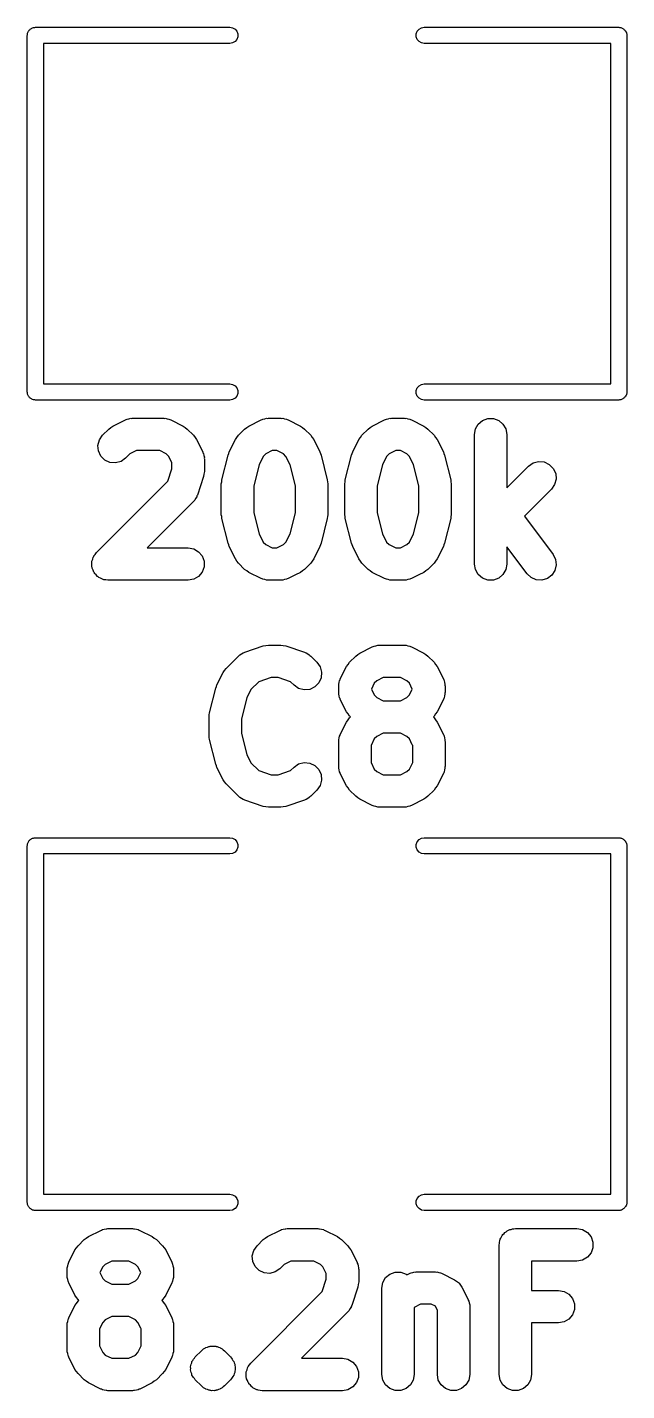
# Model space of a CAD drawing. Extents: x 51 to 137, y -158 to -25.
# Drawn here: x 107.12 to 111.82, y -89.62 to -78.94 of the extents above; entities that cross this region are included whole.
import ezdxf

# ---------------------------------------------------------------- set-up
doc = ezdxf.new("R2010")
doc.units = 0
doc.header["$MEASUREMENT"] = 0
doc.layers.add('BLACK', color=7, linetype='CONTINUOUS')

msp = doc.modelspace()

# ---------------------------------------------------------------- linework, layer by layer
at = {"layer": 'Black'}
for p, q in [((107.156, -78.9492), (107.161, -78.9473)), ((107.161, -78.9473), (107.166, -78.9445)), ((107.166, -78.9445), (107.172, -78.9436)), ((107.172, -78.9436), (107.177, -78.9417)), ((107.177, -78.9417), (107.183, -78.9417)), ((107.183, -78.9417), (107.188, -78.9407)), ((107.188, -78.9407), (108.712, -78.9407)), ((108.712, -78.9407), (108.734, -78.9445)), ((108.734, -78.9445), (108.753, -78.9556)), ((110.195, -78.9556), (110.214, -78.9445)), ((110.214, -78.9445), (110.236, -78.9407)), ((110.236, -78.9407), (111.76, -78.9407)), ((111.76, -78.9407), (111.765, -78.9417)), ((111.765, -78.9417), (111.771, -78.9417)), ((111.771, -78.9417), (111.776, -78.9436)), ((111.776, -78.9436), (111.782, -78.9445)), ((111.782, -78.9445), (111.787, -78.9473)), ((111.787, -78.9473), (111.792, -78.9492)), ((107.124, -79.0042), (107.125, -78.9987)), ((107.124, -81.7982), (107.124, -79.0042)), ((107.125, -78.9932), (107.127, -78.9879)), ((107.125, -78.9987), (107.125, -78.9932)), ((107.127, -78.9879), (107.128, -78.9825)), ((107.128, -78.9825), (107.131, -78.9777)), ((107.131, -78.9777), (107.133, -78.9724)), ((107.133, -78.9724), (107.137, -78.9682)), ((107.137, -78.9682), (107.139, -78.9634)), ((107.139, -78.9634), (107.144, -78.9598)), ((107.144, -78.9598), (107.147, -78.9556)), ((107.147, -78.9556), (107.152, -78.9528)), ((107.152, -78.9528), (107.156, -78.9492)), ((108.753, -79.0528), (108.734, -79.0639)), ((108.753, -78.9556), (108.767, -78.9724)), ((108.767, -79.0359), (108.753, -79.0528)), ((108.767, -78.9724), (108.775, -78.9932)), ((108.775, -79.0152), (108.767, -79.0359)), ((108.775, -78.9932), (108.775, -79.0152)), ((110.173, -78.9932), (110.181, -78.9724)), ((110.173, -79.0152), (110.173, -78.9932)), ((110.181, -79.0359), (110.173, -79.0152)), ((110.181, -78.9724), (110.195, -78.9556)), ((110.195, -79.0528), (110.181, -79.0359)), ((110.214, -79.0639), (110.195, -79.0528)), ((111.792, -78.9492), (111.796, -78.9528)), ((111.796, -78.9528), (111.801, -78.9556)), ((111.801, -78.9556), (111.804, -78.9598)), ((111.804, -78.9598), (111.809, -78.9634)), ((111.809, -78.9634), (111.811, -78.9682)), ((111.811, -78.9682), (111.815, -78.9724)), ((111.815, -78.9724), (111.817, -78.9777)), ((111.817, -78.9777), (111.82, -78.9825)), ((111.82, -78.9825), (111.821, -78.9879)), ((111.821, -78.9879), (111.823, -78.9932)), ((111.823, -78.9932), (111.823, -78.9987)), ((111.823, -78.9987), (111.823, -79.0042)), ((111.823, -79.0042), (111.823, -81.7982)), ((108.712, -79.0677), (107.251, -79.0677)), ((107.251, -79.0677), (107.251, -81.7347)), ((108.734, -79.0639), (108.712, -79.0677)), ((110.236, -79.0677), (110.214, -79.0639)), ((111.697, -79.0677), (110.236, -79.0677)), ((111.697, -81.7347), (111.697, -79.0677)), ((107.125, -81.8037), (107.124, -81.7982)), ((107.125, -81.8092), (107.125, -81.8037)), ((107.127, -81.8144), (107.125, -81.8092)), ((107.128, -81.8199), (107.127, -81.8144)), ((107.131, -81.8247), (107.128, -81.8199)), ((107.133, -81.8299), (107.131, -81.8247)), ((107.137, -81.8342), (107.133, -81.8299)), ((107.251, -81.7347), (108.712, -81.7347)), ((108.712, -81.7347), (108.734, -81.7385)), ((108.734, -81.7385), (108.753, -81.7496)), ((108.753, -81.7496), (108.767, -81.7664)), ((108.767, -81.8299), (108.753, -81.8468)), ((108.767, -81.7664), (108.775, -81.7872)), ((108.775, -81.8092), (108.767, -81.8299)), ((108.775, -81.7872), (108.775, -81.8092)), ((110.173, -81.7872), (110.181, -81.7664)), ((110.173, -81.8092), (110.173, -81.7872)), ((110.181, -81.8299), (110.173, -81.8092)), ((110.181, -81.7664), (110.195, -81.7496)), ((110.195, -81.8468), (110.181, -81.8299)), ((110.195, -81.7496), (110.214, -81.7385)), ((110.214, -81.7385), (110.236, -81.7347)), ((110.236, -81.7347), (111.697, -81.7347)), ((111.815, -81.8299), (111.811, -81.8342)), ((111.817, -81.8247), (111.815, -81.8299)), ((111.82, -81.8199), (111.817, -81.8247)), ((111.821, -81.8144), (111.82, -81.8199)), ((111.823, -81.8092), (111.821, -81.8144)), ((111.823, -81.7982), (111.823, -81.8037)), ((111.823, -81.8037), (111.823, -81.8092)), ((107.139, -81.839), (107.137, -81.8342)), ((107.144, -81.8426), (107.139, -81.839)), ((107.147, -81.8468), (107.144, -81.8426)), ((107.152, -81.8496), (107.147, -81.8468)), ((107.156, -81.8532), (107.152, -81.8496)), ((107.161, -81.8551), (107.156, -81.8532)), ((107.166, -81.8579), (107.161, -81.8551)), ((107.172, -81.8588), (107.166, -81.8579)), ((107.177, -81.8607), (107.172, -81.8588)), ((107.183, -81.8607), (107.177, -81.8607)), ((107.188, -81.8617), (107.183, -81.8607)), ((108.712, -81.8617), (107.188, -81.8617)), ((108.734, -81.8579), (108.712, -81.8617)), ((108.753, -81.8468), (108.734, -81.8579)), ((110.214, -81.8579), (110.195, -81.8468)), ((110.236, -81.8617), (110.214, -81.8579)), ((111.76, -81.8617), (110.236, -81.8617)), ((111.765, -81.8607), (111.76, -81.8617)), ((111.771, -81.8607), (111.765, -81.8607)), ((111.776, -81.8588), (111.771, -81.8607)), ((111.782, -81.8579), (111.776, -81.8588)), ((111.787, -81.8551), (111.782, -81.8579)), ((111.792, -81.8532), (111.787, -81.8551)), ((111.796, -81.8496), (111.792, -81.8532)), ((111.801, -81.8468), (111.796, -81.8496)), ((111.804, -81.8426), (111.801, -81.8468)), ((111.809, -81.839), (111.804, -81.8426)), ((111.811, -81.8342), (111.809, -81.839)), ((107.796, -82.0656), (107.893, -82.0172)), ((107.893, -82.0172), (107.9, -82.0151)), ((107.9, -82.0151), (107.907, -82.0115)), ((107.907, -82.0115), (107.921, -82.0089)), ((107.921, -82.0089), (107.935, -82.0047)), ((107.935, -82.0047), (107.943, -82.0051)), ((107.943, -82.0051), (107.95, -82.0038)), ((107.95, -82.0038), (108.192, -82.0038)), ((108.192, -82.0038), (108.199, -82.0051)), ((108.199, -82.0051), (108.206, -82.0047)), ((108.206, -82.0047), (108.221, -82.0089)), ((108.221, -82.0089), (108.235, -82.0115)), ((108.235, -82.0115), (108.242, -82.0151)), ((108.242, -82.0151), (108.249, -82.0172)), ((108.249, -82.0172), (108.345, -82.0656)), ((108.861, -82.0656), (108.958, -82.0172)), ((108.958, -82.0172), (108.965, -82.0151)), ((108.965, -82.0151), (108.971, -82.0115)), ((108.971, -82.0115), (108.986, -82.0089)), ((108.986, -82.0089), (109, -82.0047)), ((109, -82.0047), (109.007, -82.0051)), ((109.007, -82.0051), (109.014, -82.0038)), ((109.014, -82.0038), (109.111, -82.0038)), ((109.111, -82.0038), (109.118, -82.0051)), ((109.118, -82.0051), (109.126, -82.0047)), ((109.126, -82.0047), (109.14, -82.0089)), ((109.14, -82.0089), (109.155, -82.0115)), ((109.155, -82.0115), (109.161, -82.0151)), ((109.161, -82.0151), (109.168, -82.0172)), ((109.168, -82.0172), (109.265, -82.0656)), ((109.828, -82.0656), (109.925, -82.0172)), ((109.925, -82.0172), (109.932, -82.0151)), ((109.932, -82.0151), (109.939, -82.0115)), ((109.939, -82.0115), (109.953, -82.0089)), ((109.953, -82.0089), (109.967, -82.0047)), ((109.967, -82.0047), (109.975, -82.0051)), ((109.975, -82.0051), (109.982, -82.0038)), ((109.982, -82.0038), (110.079, -82.0038)), ((110.079, -82.0038), (110.086, -82.0051)), ((110.086, -82.0051), (110.093, -82.0047)), ((110.093, -82.0047), (110.108, -82.0089)), ((110.108, -82.0089), (110.122, -82.0115)), ((110.122, -82.0115), (110.129, -82.0151)), ((110.129, -82.0151), (110.136, -82.0172)), ((110.136, -82.0172), (110.232, -82.0656)), ((110.659, -82.0492), (110.693, -82.0208)), ((110.693, -82.0208), (110.734, -82.0057)), ((110.734, -82.0057), (110.778, -82.0057)), ((110.778, -82.0057), (110.82, -82.0208)), ((110.82, -82.0208), (110.853, -82.0492)), ((107.69, -82.1739), (107.715, -82.1378)), ((107.715, -82.1378), (107.763, -82.0894)), ((107.763, -82.0894), (107.78, -82.0777)), ((107.78, -82.0777), (107.796, -82.0656)), ((108.345, -82.0656), (108.362, -82.0777)), ((108.362, -82.0777), (108.378, -82.0894)), ((108.378, -82.0894), (108.427, -82.1378)), ((108.427, -82.1378), (108.439, -82.1545)), ((108.768, -82.1545), (108.779, -82.1378)), ((108.779, -82.1378), (108.828, -82.0894)), ((108.828, -82.0894), (108.844, -82.0777)), ((108.844, -82.0777), (108.861, -82.0656)), ((109.265, -82.0656), (109.281, -82.0777)), ((109.281, -82.0777), (109.298, -82.0894)), ((109.298, -82.0894), (109.346, -82.1378)), ((109.346, -82.1378), (109.358, -82.1545)), ((109.735, -82.1545), (109.747, -82.1378)), ((109.747, -82.1378), (109.795, -82.0894)), ((109.795, -82.0894), (109.812, -82.0777)), ((109.812, -82.0777), (109.828, -82.0656)), ((110.232, -82.0656), (110.249, -82.0777)), ((110.249, -82.0777), (110.265, -82.0894)), ((110.265, -82.0894), (110.314, -82.1378)), ((110.314, -82.1378), (110.325, -82.1545)), ((110.629, -82.1308), (110.637, -82.0874)), ((110.629, -83.1468), (110.629, -82.1308)), ((110.637, -82.0874), (110.659, -82.0492)), ((110.853, -82.0492), (110.875, -82.0874)), ((110.875, -82.0874), (110.883, -82.1308)), ((110.883, -82.1308), (110.883, -82.5499)), ((107.678, -82.2165), (107.69, -82.1739)), ((107.682, -82.2605), (107.678, -82.2165)), ((107.98, -82.2578), (107.928, -82.2836)), ((108.162, -82.2578), (107.98, -82.2578)), ((108.213, -82.2836), (108.162, -82.2578)), ((108.439, -82.1545), (108.451, -82.1708)), ((108.451, -82.1708), (108.499, -82.2675)), ((108.707, -82.2675), (108.756, -82.1708)), ((108.756, -82.1708), (108.768, -82.1545)), ((109.044, -82.2578), (108.993, -82.2836)), ((109.081, -82.2578), (109.044, -82.2578)), ((109.133, -82.2836), (109.081, -82.2578)), ((109.358, -82.1545), (109.37, -82.1708)), ((109.37, -82.1708), (109.418, -82.2675)), ((109.675, -82.2675), (109.723, -82.1708)), ((109.723, -82.1708), (109.735, -82.1545)), ((110.012, -82.2578), (109.96, -82.2836)), ((110.049, -82.2578), (110.012, -82.2578)), ((110.1, -82.2836), (110.049, -82.2578)), ((110.325, -82.1545), (110.337, -82.1708)), ((110.337, -82.1708), (110.386, -82.2675)), ((107.701, -82.3004), (107.682, -82.2605)), ((107.732, -82.3316), (107.701, -82.3004)), ((107.772, -82.3503), (107.732, -82.3316)), ((107.816, -82.3541), (107.772, -82.3503)), ((107.859, -82.3427), (107.816, -82.3541)), ((107.895, -82.3174), (107.859, -82.3427)), ((107.928, -82.2836), (107.895, -82.3174)), ((108.233, -82.3028), (108.213, -82.2836)), ((108.258, -82.3543), (108.233, -82.3028)), ((108.258, -82.4005), (108.258, -82.3543)), ((108.499, -82.2675), (108.501, -82.2746)), ((108.501, -82.2746), (108.505, -82.2809)), ((108.505, -82.2809), (108.507, -82.2956)), ((108.507, -82.2956), (108.512, -82.3098)), ((108.512, -82.3098), (108.511, -82.3171)), ((108.511, -82.3171), (108.512, -82.3243)), ((108.512, -82.3243), (108.512, -82.4211)), ((108.649, -82.4871), (108.698, -82.2935)), ((108.698, -82.2935), (108.703, -82.2809)), ((108.703, -82.2809), (108.707, -82.2675)), ((108.974, -82.3028), (108.941, -82.3687)), ((108.993, -82.2836), (108.974, -82.3028)), ((109.152, -82.3028), (109.133, -82.2836)), ((109.185, -82.3687), (109.152, -82.3028)), ((109.418, -82.2675), (109.422, -82.2809)), ((109.422, -82.2809), (109.428, -82.2935)), ((109.428, -82.2935), (109.476, -82.4871)), ((109.617, -82.4871), (109.665, -82.2935)), ((109.665, -82.2935), (109.671, -82.2809)), ((109.671, -82.2809), (109.675, -82.2675)), ((109.941, -82.3028), (109.908, -82.3687)), ((109.96, -82.2836), (109.941, -82.3028)), ((110.12, -82.3028), (110.1, -82.2836)), ((110.152, -82.3687), (110.12, -82.3028)), ((110.386, -82.2675), (110.39, -82.2809)), ((110.39, -82.2809), (110.395, -82.2935)), ((110.395, -82.2935), (110.444, -82.4871)), ((111.053, -82.3797), (111.089, -82.3544)), ((111.089, -82.3544), (111.132, -82.343)), ((111.132, -82.343), (111.176, -82.3468)), ((111.176, -82.3468), (111.216, -82.3655)), ((111.216, -82.3655), (111.247, -82.3966)), ((108.226, -82.4976), (108.258, -82.4005)), ((108.506, -82.4613), (108.458, -82.6064)), ((108.509, -82.4411), (108.506, -82.4613)), ((108.512, -82.4211), (108.509, -82.4411)), ((108.941, -82.3687), (108.899, -82.5335)), ((109.226, -82.5335), (109.185, -82.3687)), ((109.908, -82.3687), (109.867, -82.5335)), ((110.194, -82.5335), (110.152, -82.3687)), ((110.883, -82.5499), (111.053, -82.3797)), ((111.247, -82.3966), (111.266, -82.4366)), ((111.266, -82.4366), (111.27, -82.4806)), ((107.667, -83.057), (108.226, -82.4976)), ((108.645, -82.5179), (108.648, -82.5026)), ((108.645, -82.7598), (108.645, -82.5179)), ((108.648, -82.5026), (108.649, -82.4871)), ((108.899, -82.5335), (108.899, -82.7441)), ((109.226, -82.7441), (109.226, -82.5335)), ((109.476, -82.4871), (109.477, -82.5026)), ((109.477, -82.5026), (109.48, -82.5179)), ((109.48, -82.5179), (109.48, -82.7598)), ((109.613, -82.5179), (109.616, -82.5026)), ((109.613, -82.7598), (109.613, -82.5179)), ((109.616, -82.5026), (109.617, -82.4871)), ((109.867, -82.5335), (109.867, -82.7441)), ((110.194, -82.7441), (110.194, -82.5335)), ((110.444, -82.4871), (110.445, -82.5026)), ((110.445, -82.5026), (110.448, -82.5179)), ((110.448, -82.5179), (110.448, -82.7598)), ((111.233, -82.5593), (111.021, -82.7717)), ((111.258, -82.5232), (111.233, -82.5593)), ((111.27, -82.4806), (111.258, -82.5232)), ((108.427, -82.6561), (108.063, -83.0198)), ((108.431, -82.6501), (108.427, -82.6561)), ((108.437, -82.6452), (108.431, -82.6501)), ((108.444, -82.6321), (108.437, -82.6452)), ((108.452, -82.6199), (108.444, -82.6321)), ((108.454, -82.6128), (108.452, -82.6199)), ((108.458, -82.6064), (108.454, -82.6128)), ((108.648, -82.7751), (108.645, -82.7598)), ((108.649, -82.7906), (108.648, -82.7751)), ((108.698, -82.9841), (108.649, -82.7906)), ((108.899, -82.7441), (108.941, -82.909)), ((109.185, -82.909), (109.226, -82.7441)), ((109.476, -82.7906), (109.428, -82.9841)), ((109.477, -82.7751), (109.476, -82.7906)), ((109.48, -82.7598), (109.477, -82.7751)), ((109.616, -82.7751), (109.613, -82.7598)), ((109.617, -82.7906), (109.616, -82.7751)), ((109.665, -82.9841), (109.617, -82.7906)), ((109.867, -82.7441), (109.908, -82.909)), ((110.152, -82.909), (110.194, -82.7441)), ((110.444, -82.7906), (110.395, -82.9841)), ((110.445, -82.7751), (110.444, -82.7906)), ((110.448, -82.7598), (110.445, -82.7751)), ((111.021, -82.7717), (111.245, -83.0706)), ((108.703, -82.9968), (108.698, -82.9841)), ((108.707, -83.0101), (108.703, -82.9968)), ((108.941, -82.909), (108.974, -82.9748)), ((108.974, -82.9748), (108.993, -82.9941)), ((108.993, -82.9941), (109.044, -83.0198)), ((109.081, -83.0198), (109.133, -82.9941)), ((109.133, -82.9941), (109.152, -82.9748)), ((109.152, -82.9748), (109.185, -82.909)), ((109.422, -82.9968), (109.418, -83.0101)), ((109.428, -82.9841), (109.422, -82.9968)), ((109.671, -82.9968), (109.665, -82.9841)), ((109.675, -83.0101), (109.671, -82.9968)), ((109.908, -82.909), (109.941, -82.9748)), ((109.941, -82.9748), (109.96, -82.9941)), ((109.96, -82.9941), (110.012, -83.0198)), ((110.049, -83.0198), (110.1, -82.9941)), ((110.1, -82.9941), (110.12, -82.9748)), ((110.12, -82.9748), (110.152, -82.909)), ((110.39, -82.9968), (110.386, -83.0101)), ((110.395, -82.9841), (110.39, -82.9968)), ((107.631, -83.1248), (107.637, -83.1092)), ((107.637, -83.1092), (107.641, -83.0931)), ((107.641, -83.0931), (107.645, -83.0886)), ((107.645, -83.0886), (107.646, -83.0833)), ((107.646, -83.0833), (107.657, -83.0706)), ((107.657, -83.0706), (107.667, -83.057)), ((108.063, -83.0198), (108.385, -83.0198)), ((108.385, -83.0198), (108.429, -83.0275)), ((108.429, -83.0275), (108.467, -83.0495)), ((108.467, -83.0495), (108.495, -83.0833)), ((108.495, -83.0833), (108.51, -83.1248)), ((108.756, -83.1069), (108.707, -83.0101)), ((108.768, -83.1232), (108.756, -83.1069)), ((109.044, -83.0198), (109.081, -83.0198)), ((109.37, -83.1069), (109.358, -83.1232)), ((109.418, -83.0101), (109.37, -83.1069)), ((109.723, -83.1069), (109.675, -83.0101)), ((109.735, -83.1232), (109.723, -83.1069)), ((110.012, -83.0198), (110.049, -83.0198)), ((110.337, -83.1069), (110.325, -83.1232)), ((110.386, -83.0101), (110.337, -83.1069)), ((111.042, -83.223), (110.883, -83.0118)), ((110.883, -83.0118), (110.883, -83.1468)), ((111.245, -83.0706), (111.265, -83.11)), ((111.265, -83.11), (111.27, -83.1538)), ((107.63, -83.1358), (107.631, -83.1304)), ((107.631, -83.1523), (107.63, -83.1358)), ((107.631, -83.1304), (107.631, -83.1248)), ((107.631, -83.1689), (107.631, -83.1523)), ((107.633, -83.1741), (107.631, -83.1689)), ((107.634, -83.1797), (107.633, -83.1741)), ((107.641, -83.1947), (107.634, -83.1797)), ((107.646, -83.2103), (107.641, -83.1947)), ((107.65, -83.2146), (107.646, -83.2103)), ((107.652, -83.2197), (107.65, -83.2146)), ((107.664, -83.2314), (107.652, -83.2197)), ((108.495, -83.2103), (108.467, -83.2441)), ((108.51, -83.1689), (108.495, -83.2103)), ((108.51, -83.1248), (108.51, -83.1689)), ((108.779, -83.1399), (108.768, -83.1232)), ((108.828, -83.1882), (108.779, -83.1399)), ((108.844, -83.1999), (108.828, -83.1882)), ((108.861, -83.212), (108.844, -83.1999)), ((108.958, -83.2604), (108.861, -83.212)), ((109.265, -83.212), (109.226, -83.2314)), ((109.281, -83.1999), (109.265, -83.212)), ((109.298, -83.1882), (109.281, -83.1999)), ((109.346, -83.1399), (109.298, -83.1882)), ((109.358, -83.1232), (109.346, -83.1399)), ((109.747, -83.1399), (109.735, -83.1232)), ((109.795, -83.1882), (109.747, -83.1399)), ((109.812, -83.1999), (109.795, -83.1882)), ((109.828, -83.212), (109.812, -83.1999)), ((109.925, -83.2604), (109.828, -83.212)), ((110.232, -83.212), (110.194, -83.2314)), ((110.249, -83.1999), (110.232, -83.212)), ((110.265, -83.1882), (110.249, -83.1999)), ((110.314, -83.1399), (110.265, -83.1882)), ((110.325, -83.1232), (110.314, -83.1399)), ((110.637, -83.1903), (110.629, -83.1468)), ((110.659, -83.2285), (110.637, -83.1903)), ((110.875, -83.1903), (110.853, -83.2285)), ((110.883, -83.1468), (110.875, -83.1903)), ((111.26, -83.1967), (111.236, -83.2336)), ((111.27, -83.1538), (111.26, -83.1967)), ((107.675, -83.2441), (107.664, -83.2314)), ((107.68, -83.2469), (107.675, -83.2441)), ((107.684, -83.2509), (107.68, -83.2469)), ((107.699, -83.2579), (107.684, -83.2509)), ((107.713, -83.2662), (107.699, -83.2579)), ((107.719, -83.2671), (107.713, -83.2662)), ((107.724, -83.2695), (107.719, -83.2671)), ((107.74, -83.2709), (107.724, -83.2695)), ((107.756, -83.2738), (107.74, -83.2709)), ((108.385, -83.2738), (107.756, -83.2738)), ((108.429, -83.2662), (108.385, -83.2738)), ((108.467, -83.2441), (108.429, -83.2662)), ((108.965, -83.2625), (108.958, -83.2604)), ((108.971, -83.2662), (108.965, -83.2625)), ((108.986, -83.2687), (108.971, -83.2662)), ((109, -83.273), (108.986, -83.2687)), ((109.007, -83.2725), (109, -83.273)), ((109.014, -83.2738), (109.007, -83.2725)), ((109.111, -83.2738), (109.014, -83.2738)), ((109.118, -83.2725), (109.111, -83.2738)), ((109.126, -83.273), (109.118, -83.2725)), ((109.14, -83.2687), (109.126, -83.273)), ((109.155, -83.2662), (109.14, -83.2687)), ((109.161, -83.2625), (109.155, -83.2662)), ((109.168, -83.2604), (109.161, -83.2625)), ((109.226, -83.2314), (109.168, -83.2604)), ((109.932, -83.2625), (109.925, -83.2604)), ((109.939, -83.2662), (109.932, -83.2625)), ((109.953, -83.2687), (109.939, -83.2662)), ((109.967, -83.273), (109.953, -83.2687)), ((109.975, -83.2725), (109.967, -83.273)), ((109.982, -83.2738), (109.975, -83.2725)), ((110.079, -83.2738), (109.982, -83.2738)), ((110.086, -83.2725), (110.079, -83.2738)), ((110.093, -83.273), (110.086, -83.2725)), ((110.108, -83.2687), (110.093, -83.273)), ((110.122, -83.2662), (110.108, -83.2687)), ((110.129, -83.2625), (110.122, -83.2662)), ((110.136, -83.2604), (110.129, -83.2625)), ((110.194, -83.2314), (110.136, -83.2604)), ((110.693, -83.2568), (110.659, -83.2285)), ((110.734, -83.2719), (110.693, -83.2568)), ((110.778, -83.2719), (110.734, -83.2719)), ((110.82, -83.2568), (110.778, -83.2719)), ((110.853, -83.2285), (110.82, -83.2568)), ((111.074, -83.2532), (111.042, -83.223)), ((111.114, -83.2705), (111.074, -83.2532)), ((111.158, -83.2729), (111.114, -83.2705)), ((111.201, -83.2601), (111.158, -83.2729)), ((111.236, -83.2336), (111.201, -83.2601)), ((108.785, -83.8632), (108.79, -83.8577)), ((108.79, -83.8577), (108.803, -83.8506)), ((108.803, -83.8506), (108.816, -83.8421)), ((108.816, -83.8421), (108.823, -83.8402)), ((108.823, -83.8402), (108.829, -83.8367)), ((108.829, -83.8367), (108.974, -83.7883)), ((108.974, -83.7883), (108.994, -83.7853)), ((108.994, -83.7853), (109.014, -83.7818)), ((109.014, -83.7818), (109.111, -83.7818)), ((109.111, -83.7818), (109.131, -83.7853)), ((109.131, -83.7853), (109.151, -83.7883)), ((109.151, -83.7883), (109.296, -83.8367)), ((109.296, -83.8367), (109.303, -83.8402)), ((109.303, -83.8402), (109.31, -83.8421)), ((109.31, -83.8421), (109.322, -83.8506)), ((109.322, -83.8506), (109.335, -83.8577)), ((109.335, -83.8577), (109.34, -83.8632)), ((109.699, -83.8674), (109.715, -83.8557)), ((109.715, -83.8557), (109.732, -83.8436)), ((109.732, -83.8436), (109.828, -83.7952)), ((109.828, -83.7952), (109.835, -83.7931)), ((109.835, -83.7931), (109.842, -83.7895)), ((109.842, -83.7895), (109.856, -83.7869)), ((109.856, -83.7869), (109.871, -83.7827)), ((109.871, -83.7827), (109.878, -83.7831)), ((109.878, -83.7831), (109.885, -83.7818)), ((109.885, -83.7818), (110.079, -83.7818)), ((110.079, -83.7818), (110.086, -83.7831)), ((110.086, -83.7831), (110.093, -83.7827)), ((110.093, -83.7827), (110.108, -83.7869)), ((110.108, -83.7869), (110.122, -83.7895)), ((110.122, -83.7895), (110.129, -83.7931)), ((110.129, -83.7931), (110.136, -83.7952)), ((110.136, -83.7952), (110.232, -83.8436)), ((110.232, -83.8436), (110.249, -83.8557)), ((110.249, -83.8557), (110.265, -83.8674)), ((108.671, -83.9808), (108.683, -83.9642)), ((108.683, -83.9642), (108.779, -83.8674)), ((108.779, -83.8674), (108.785, -83.8632)), ((109.34, -83.8632), (109.346, -83.8674)), ((109.346, -83.8674), (109.394, -83.9158)), ((109.394, -83.9158), (109.42, -83.9519)), ((109.42, -83.9519), (109.431, -83.9945)), ((109.578, -84.0455), (109.627, -83.9488)), ((109.627, -83.9488), (109.639, -83.9325)), ((109.639, -83.9325), (109.65, -83.9158)), ((109.65, -83.9158), (109.699, -83.8674)), ((110.265, -83.8674), (110.314, -83.9158)), ((110.314, -83.9158), (110.325, -83.9325)), ((110.325, -83.9325), (110.337, -83.9488)), ((110.337, -83.9488), (110.386, -84.0455)), ((108.611, -84.0939), (108.659, -83.9972)), ((108.659, -83.9972), (108.671, -83.9808)), ((108.938, -84.0682), (108.877, -84.1292)), ((109.035, -84.0358), (108.938, -84.0682)), ((109.091, -84.0358), (109.035, -84.0358)), ((109.188, -84.0682), (109.091, -84.0358)), ((109.215, -84.0954), (109.188, -84.0682)), ((109.427, -84.0385), (109.409, -84.0784)), ((109.431, -83.9945), (109.427, -84.0385)), ((109.566, -84.0878), (109.57, -84.0736)), ((109.57, -84.0736), (109.572, -84.0589)), ((109.572, -84.0589), (109.576, -84.0526)), ((109.576, -84.0526), (109.578, -84.0455)), ((109.864, -84.0616), (109.844, -84.0808)), ((109.915, -84.0358), (109.864, -84.0616)), ((110.049, -84.0358), (109.915, -84.0358)), ((110.1, -84.0616), (110.049, -84.0358)), ((110.12, -84.0808), (110.1, -84.0616)), ((110.386, -84.0455), (110.388, -84.0526)), ((110.388, -84.0526), (110.392, -84.0589)), ((110.392, -84.0589), (110.394, -84.0736)), ((110.394, -84.0736), (110.398, -84.0878)), ((108.553, -84.3134), (108.601, -84.1199)), ((108.601, -84.1199), (108.607, -84.1072)), ((108.607, -84.1072), (108.611, -84.0939)), ((108.877, -84.1292), (108.844, -84.195)), ((109.251, -84.1207), (109.215, -84.0954)), ((109.294, -84.1321), (109.251, -84.1207)), ((109.338, -84.1283), (109.294, -84.1321)), ((109.378, -84.1096), (109.338, -84.1283)), ((109.409, -84.0784), (109.378, -84.1096)), ((109.565, -84.1023), (109.566, -84.0951)), ((109.565, -84.1507), (109.565, -84.1023)), ((109.566, -84.1579), (109.565, -84.1507)), ((109.566, -84.0951), (109.566, -84.0878)), ((109.566, -84.1652), (109.566, -84.1579)), ((109.57, -84.1795), (109.566, -84.1652)), ((109.572, -84.1942), (109.57, -84.1795)), ((109.844, -84.0808), (109.822, -84.1265)), ((109.822, -84.1265), (109.844, -84.1723)), ((109.844, -84.1723), (109.864, -84.1915)), ((110.1, -84.1915), (110.12, -84.1723)), ((110.142, -84.1265), (110.12, -84.0808)), ((110.12, -84.1723), (110.142, -84.1265)), ((110.394, -84.1795), (110.392, -84.1942)), ((110.398, -84.1652), (110.394, -84.1795)), ((110.398, -84.0878), (110.398, -84.0951)), ((110.398, -84.0951), (110.399, -84.1023)), ((110.399, -84.1507), (110.398, -84.1579)), ((110.398, -84.1579), (110.398, -84.1652)), ((110.399, -84.1023), (110.399, -84.1507)), ((108.844, -84.195), (108.803, -84.3599)), ((109.576, -84.2005), (109.572, -84.1942)), ((109.578, -84.2075), (109.576, -84.2005)), ((109.627, -84.3043), (109.578, -84.2075)), ((109.864, -84.1915), (109.915, -84.2172)), ((109.915, -84.2172), (110.049, -84.2172)), ((110.049, -84.2172), (110.1, -84.1915)), ((110.386, -84.2075), (110.337, -84.3043)), ((110.388, -84.2005), (110.386, -84.2075)), ((110.392, -84.1942), (110.388, -84.2005)), ((108.549, -84.3442), (108.551, -84.3289)), ((108.549, -84.4894), (108.549, -84.3442)), ((108.551, -84.3289), (108.553, -84.3134)), ((108.803, -84.3599), (108.803, -84.4738)), ((109.578, -84.481), (109.627, -84.3842)), ((109.639, -84.3206), (109.627, -84.3043)), ((109.627, -84.3842), (109.639, -84.3679)), ((109.65, -84.3373), (109.639, -84.3206)), ((109.639, -84.3679), (109.65, -84.3512)), ((109.657, -84.3442), (109.65, -84.3373)), ((109.65, -84.3512), (109.657, -84.3442)), ((110.314, -84.3373), (110.307, -84.3442)), ((110.307, -84.3442), (110.314, -84.3512)), ((110.325, -84.3206), (110.314, -84.3373)), ((110.314, -84.3512), (110.325, -84.3679)), ((110.337, -84.3043), (110.325, -84.3206)), ((110.325, -84.3679), (110.337, -84.3842)), ((110.337, -84.3842), (110.386, -84.481)), ((108.551, -84.5047), (108.549, -84.4894)), ((108.803, -84.4738), (108.844, -84.6386)), ((109.57, -84.509), (109.572, -84.4943)), ((109.572, -84.4943), (109.576, -84.488)), ((109.576, -84.488), (109.578, -84.481)), ((109.864, -84.497), (109.844, -84.5162)), ((109.915, -84.4712), (109.864, -84.497)), ((110.049, -84.4712), (109.915, -84.4712)), ((110.1, -84.497), (110.049, -84.4712)), ((110.12, -84.5162), (110.1, -84.497)), ((110.386, -84.481), (110.388, -84.488)), ((110.388, -84.488), (110.392, -84.4943)), ((110.392, -84.4943), (110.394, -84.509)), ((108.553, -84.5202), (108.551, -84.5047)), ((108.601, -84.7137), (108.553, -84.5202)), ((109.565, -84.5378), (109.566, -84.5306)), ((109.565, -84.7313), (109.565, -84.5378)), ((109.566, -84.5233), (109.57, -84.509)), ((109.566, -84.5306), (109.566, -84.5233)), ((109.844, -84.5162), (109.819, -84.5678)), ((109.819, -84.5678), (109.819, -84.7013)), ((110.142, -84.562), (110.12, -84.5162)), ((110.145, -84.5678), (110.142, -84.562)), ((110.145, -84.7013), (110.145, -84.5678)), ((110.394, -84.509), (110.398, -84.5233)), ((110.398, -84.5233), (110.398, -84.5306)), ((110.398, -84.5306), (110.399, -84.5378)), ((110.399, -84.5378), (110.399, -84.7313)), ((108.607, -84.7264), (108.601, -84.7137)), ((108.844, -84.6386), (108.877, -84.7044)), ((108.877, -84.7044), (108.938, -84.7654)), ((109.215, -84.7383), (109.251, -84.713)), ((109.251, -84.713), (109.294, -84.7015)), ((109.294, -84.7015), (109.338, -84.7054)), ((109.338, -84.7054), (109.378, -84.724)), ((109.819, -84.7013), (109.844, -84.7528)), ((110.12, -84.7528), (110.145, -84.7013)), ((108.611, -84.7397), (108.607, -84.7264)), ((108.659, -84.8365), (108.611, -84.7397)), ((108.938, -84.7654), (109.035, -84.7978)), ((109.035, -84.7978), (109.091, -84.7978)), ((109.091, -84.7978), (109.188, -84.7654)), ((109.188, -84.7654), (109.215, -84.7383)), ((109.378, -84.724), (109.409, -84.7552)), ((109.409, -84.7552), (109.427, -84.7952)), ((109.427, -84.7952), (109.431, -84.8391)), ((109.566, -84.7385), (109.565, -84.7313)), ((109.566, -84.7458), (109.566, -84.7385)), ((109.57, -84.7601), (109.566, -84.7458)), ((109.572, -84.7747), (109.57, -84.7601)), ((109.576, -84.7811), (109.572, -84.7747)), ((109.578, -84.7881), (109.576, -84.7811)), ((109.627, -84.8849), (109.578, -84.7881)), ((109.844, -84.7528), (109.864, -84.7721)), ((109.864, -84.7721), (109.915, -84.7978)), ((109.915, -84.7978), (110.049, -84.7978)), ((110.049, -84.7978), (110.1, -84.7721)), ((110.1, -84.7721), (110.12, -84.7528)), ((110.386, -84.7881), (110.337, -84.8849)), ((110.388, -84.7811), (110.386, -84.7881)), ((110.392, -84.7747), (110.388, -84.7811)), ((110.394, -84.7601), (110.392, -84.7747)), ((110.398, -84.7458), (110.394, -84.7601)), ((110.399, -84.7313), (110.398, -84.7385)), ((110.398, -84.7385), (110.398, -84.7458)), ((108.671, -84.8528), (108.659, -84.8365)), ((108.683, -84.8695), (108.671, -84.8528)), ((108.779, -84.9662), (108.683, -84.8695)), ((109.394, -84.9179), (109.346, -84.9662)), ((109.42, -84.8817), (109.394, -84.9179)), ((109.431, -84.8391), (109.42, -84.8817)), ((109.639, -84.9012), (109.627, -84.8849)), ((109.65, -84.9179), (109.639, -84.9012)), ((109.699, -84.9662), (109.65, -84.9179)), ((110.314, -84.9179), (110.265, -84.9662)), ((110.325, -84.9012), (110.314, -84.9179)), ((110.337, -84.8849), (110.325, -84.9012)), ((108.785, -84.9704), (108.779, -84.9662)), ((108.79, -84.9759), (108.785, -84.9704)), ((108.803, -84.983), (108.79, -84.9759)), ((108.816, -84.9915), (108.803, -84.983)), ((108.823, -84.9934), (108.816, -84.9915)), ((108.829, -84.9969), (108.823, -84.9934)), ((108.974, -85.0453), (108.829, -84.9969)), ((109.296, -84.9969), (109.151, -85.0453)), ((109.303, -84.9934), (109.296, -84.9969)), ((109.31, -84.9915), (109.303, -84.9934)), ((109.322, -84.983), (109.31, -84.9915)), ((109.335, -84.9759), (109.322, -84.983)), ((109.34, -84.9704), (109.335, -84.9759)), ((109.346, -84.9662), (109.34, -84.9704)), ((109.715, -84.9779), (109.699, -84.9662)), ((109.732, -84.99), (109.715, -84.9779)), ((109.828, -85.0384), (109.732, -84.99)), ((110.232, -84.99), (110.136, -85.0384)), ((110.249, -84.9779), (110.232, -84.99)), ((110.265, -84.9662), (110.249, -84.9779)), ((108.994, -85.0483), (108.974, -85.0453)), ((109.014, -85.0518), (108.994, -85.0483)), ((109.111, -85.0518), (109.014, -85.0518)), ((109.131, -85.0483), (109.111, -85.0518)), ((109.151, -85.0453), (109.131, -85.0483)), ((109.835, -85.0405), (109.828, -85.0384)), ((109.842, -85.0442), (109.835, -85.0405)), ((109.856, -85.0467), (109.842, -85.0442)), ((109.871, -85.051), (109.856, -85.0467)), ((109.878, -85.0505), (109.871, -85.051)), ((109.885, -85.0518), (109.878, -85.0505)), ((110.079, -85.0518), (109.885, -85.0518)), ((110.086, -85.0505), (110.079, -85.0518)), ((110.093, -85.051), (110.086, -85.0505)), ((110.108, -85.0467), (110.093, -85.051)), ((110.122, -85.0442), (110.108, -85.0467)), ((110.129, -85.0405), (110.122, -85.0442)), ((110.136, -85.0384), (110.129, -85.0405)), ((107.124, -85.3542), (107.125, -85.3487)), ((107.124, -88.1482), (107.124, -85.3542)), ((107.125, -85.3432), (107.127, -85.3379)), ((107.125, -85.3487), (107.125, -85.3432)), ((107.127, -85.3379), (107.128, -85.3325)), ((107.128, -85.3325), (107.131, -85.3277)), ((107.131, -85.3277), (107.133, -85.3224)), ((107.133, -85.3224), (107.137, -85.3182)), ((107.137, -85.3182), (107.139, -85.3134)), ((107.139, -85.3134), (107.144, -85.3098)), ((107.144, -85.3098), (107.147, -85.3056)), ((107.147, -85.3056), (107.152, -85.3028)), ((107.152, -85.3028), (107.156, -85.2992)), ((107.156, -85.2992), (107.161, -85.2973)), ((107.161, -85.2973), (107.166, -85.2945)), ((107.166, -85.2945), (107.172, -85.2936)), ((107.172, -85.2936), (107.177, -85.2917)), ((107.177, -85.2917), (107.183, -85.2917)), ((107.183, -85.2917), (107.188, -85.2907)), ((107.188, -85.2907), (108.712, -85.2907)), ((108.712, -85.2907), (108.734, -85.2945)), ((108.734, -85.2945), (108.753, -85.3056)), ((108.753, -85.3056), (108.767, -85.3224)), ((108.767, -85.3224), (108.775, -85.3432)), ((108.775, -85.3432), (108.775, -85.3652)), ((110.173, -85.3432), (110.181, -85.3224)), ((110.173, -85.3652), (110.173, -85.3432)), ((110.181, -85.3224), (110.195, -85.3056)), ((110.195, -85.3056), (110.214, -85.2945)), ((110.214, -85.2945), (110.236, -85.2907)), ((110.236, -85.2907), (111.76, -85.2907)), ((111.76, -85.2907), (111.765, -85.2917)), ((111.765, -85.2917), (111.771, -85.2917)), ((111.771, -85.2917), (111.776, -85.2936)), ((111.776, -85.2936), (111.782, -85.2945)), ((111.782, -85.2945), (111.787, -85.2973)), ((111.787, -85.2973), (111.792, -85.2992)), ((111.792, -85.2992), (111.796, -85.3028)), ((111.796, -85.3028), (111.801, -85.3056)), ((111.801, -85.3056), (111.804, -85.3098)), ((111.804, -85.3098), (111.809, -85.3134)), ((111.809, -85.3134), (111.811, -85.3182)), ((111.811, -85.3182), (111.815, -85.3224)), ((111.815, -85.3224), (111.817, -85.3277)), ((111.817, -85.3277), (111.82, -85.3325)), ((111.82, -85.3325), (111.821, -85.3379)), ((111.821, -85.3379), (111.823, -85.3432)), ((111.823, -85.3432), (111.823, -85.3487)), ((111.823, -85.3487), (111.823, -85.3542)), ((111.823, -85.3542), (111.823, -88.1482)), ((108.712, -85.4177), (107.251, -85.4177)), ((107.251, -85.4177), (107.251, -88.0847)), ((108.734, -85.4139), (108.712, -85.4177)), ((108.753, -85.4028), (108.734, -85.4139)), ((108.767, -85.3859), (108.753, -85.4028)), ((108.775, -85.3652), (108.767, -85.3859)), ((110.181, -85.3859), (110.173, -85.3652)), ((110.195, -85.4028), (110.181, -85.3859)), ((110.214, -85.4139), (110.195, -85.4028)), ((110.236, -85.4177), (110.214, -85.4139)), ((111.697, -85.4177), (110.236, -85.4177)), ((111.697, -88.0847), (111.697, -85.4177)), ((107.251, -88.0847), (108.712, -88.0847)), ((108.712, -88.0847), (108.734, -88.0885)), ((108.734, -88.0885), (108.753, -88.0996)), ((108.753, -88.0996), (108.767, -88.1165)), ((108.767, -88.1165), (108.775, -88.1372)), ((110.173, -88.1372), (110.181, -88.1165)), ((110.181, -88.1165), (110.195, -88.0996)), ((110.195, -88.0996), (110.214, -88.0885)), ((110.214, -88.0885), (110.236, -88.0847)), ((110.236, -88.0847), (111.697, -88.0847)), ((107.125, -88.1537), (107.124, -88.1482)), ((107.125, -88.1592), (107.125, -88.1537)), ((107.127, -88.1644), (107.125, -88.1592)), ((107.128, -88.1699), (107.127, -88.1644)), ((107.131, -88.1747), (107.128, -88.1699)), ((107.133, -88.1799), (107.131, -88.1747)), ((107.137, -88.1842), (107.133, -88.1799)), ((107.139, -88.189), (107.137, -88.1842)), ((107.144, -88.1926), (107.139, -88.189)), ((107.147, -88.1968), (107.144, -88.1926)), ((107.152, -88.1996), (107.147, -88.1968)), ((107.156, -88.2032), (107.152, -88.1996)), ((107.161, -88.2051), (107.156, -88.2032)), ((107.166, -88.2079), (107.161, -88.2051)), ((107.172, -88.2088), (107.166, -88.2079)), ((107.177, -88.2107), (107.172, -88.2088)), ((107.183, -88.2107), (107.177, -88.2107)), ((107.188, -88.2117), (107.183, -88.2107)), ((108.712, -88.2117), (107.188, -88.2117)), ((108.734, -88.2079), (108.712, -88.2117)), ((108.753, -88.1968), (108.734, -88.2079)), ((108.767, -88.1799), (108.753, -88.1968)), ((108.775, -88.1592), (108.767, -88.1799)), ((108.775, -88.1372), (108.775, -88.1592)), ((110.173, -88.1592), (110.173, -88.1372)), ((110.181, -88.1799), (110.173, -88.1592)), ((110.195, -88.1968), (110.181, -88.1799)), ((110.214, -88.2079), (110.195, -88.1968)), ((110.236, -88.2117), (110.214, -88.2079)), ((111.76, -88.2117), (110.236, -88.2117)), ((111.765, -88.2107), (111.76, -88.2117)), ((111.771, -88.2107), (111.765, -88.2107)), ((111.776, -88.2088), (111.771, -88.2107)), ((111.782, -88.2079), (111.776, -88.2088)), ((111.787, -88.2051), (111.782, -88.2079)), ((111.792, -88.2032), (111.787, -88.2051)), ((111.796, -88.1996), (111.792, -88.2032)), ((111.801, -88.1968), (111.796, -88.1996)), ((111.804, -88.1926), (111.801, -88.1968)), ((111.809, -88.189), (111.804, -88.1926)), ((111.811, -88.1842), (111.809, -88.189)), ((111.815, -88.1799), (111.811, -88.1842)), ((111.817, -88.1747), (111.815, -88.1799)), ((111.82, -88.1699), (111.817, -88.1747)), ((111.821, -88.1644), (111.82, -88.1699)), ((111.823, -88.1592), (111.821, -88.1644)), ((111.823, -88.1482), (111.823, -88.1537)), ((111.823, -88.1537), (111.823, -88.1592)), ((107.522, -88.4878), (107.57, -88.4394)), ((107.57, -88.4394), (107.587, -88.4277)), ((107.587, -88.4277), (107.603, -88.4156)), ((107.603, -88.4156), (107.7, -88.3672)), ((107.7, -88.3672), (107.707, -88.3651)), ((107.707, -88.3651), (107.713, -88.3615)), ((107.713, -88.3615), (107.728, -88.3589)), ((107.728, -88.3589), (107.742, -88.3547)), ((107.742, -88.3547), (107.749, -88.3551)), ((107.749, -88.3551), (107.756, -88.3538)), ((107.756, -88.3538), (107.95, -88.3538)), ((107.95, -88.3538), (107.957, -88.3551)), ((107.957, -88.3551), (107.965, -88.3547)), ((107.965, -88.3547), (107.979, -88.3589)), ((107.979, -88.3589), (107.993, -88.3615)), ((107.993, -88.3615), (108, -88.3651)), ((108, -88.3651), (108.007, -88.3672)), ((108.007, -88.3672), (108.104, -88.4156)), ((108.104, -88.4156), (108.12, -88.4277)), ((108.12, -88.4277), (108.137, -88.4394)), ((108.137, -88.4394), (108.185, -88.4878)), ((108.925, -88.4878), (108.973, -88.4394)), ((108.973, -88.4394), (108.99, -88.4277)), ((108.99, -88.4277), (109.006, -88.4156)), ((109.006, -88.4156), (109.103, -88.3672)), ((109.103, -88.3672), (109.11, -88.3651)), ((109.11, -88.3651), (109.116, -88.3615)), ((109.116, -88.3615), (109.131, -88.3589)), ((109.131, -88.3589), (109.145, -88.3547)), ((109.145, -88.3547), (109.152, -88.3551)), ((109.152, -88.3551), (109.16, -88.3538)), ((109.16, -88.3538), (109.401, -88.3538)), ((109.401, -88.3538), (109.409, -88.3551)), ((109.409, -88.3551), (109.416, -88.3547)), ((109.416, -88.3547), (109.43, -88.3589)), ((109.43, -88.3589), (109.445, -88.3615)), ((109.445, -88.3615), (109.451, -88.3651)), ((109.451, -88.3651), (109.458, -88.3672)), ((109.458, -88.3672), (109.555, -88.4156)), ((109.555, -88.4156), (109.571, -88.4277)), ((109.571, -88.4277), (109.588, -88.4394)), ((109.588, -88.4394), (109.636, -88.4878)), ((110.825, -88.4588), (110.828, -88.4483)), ((110.828, -88.4483), (110.83, -88.4374)), ((110.83, -88.4374), (110.836, -88.4278)), ((110.836, -88.4278), (110.84, -88.4173)), ((110.84, -88.4173), (110.847, -88.4088)), ((110.847, -88.4088), (110.852, -88.3992)), ((110.852, -88.3992), (110.861, -88.392)), ((110.861, -88.392), (110.868, -88.3835)), ((110.868, -88.3835), (110.878, -88.378)), ((110.878, -88.378), (110.886, -88.3708)), ((110.886, -88.3708), (110.897, -88.367)), ((110.897, -88.367), (110.906, -88.3615)), ((110.906, -88.3615), (110.917, -88.3595)), ((110.917, -88.3595), (110.928, -88.3557)), ((110.928, -88.3557), (110.939, -88.3557)), ((110.939, -88.3557), (110.95, -88.3538)), ((110.95, -88.3538), (111.433, -88.3538)), ((111.433, -88.3538), (111.477, -88.3615)), ((111.477, -88.3615), (111.515, -88.3835)), ((111.515, -88.3835), (111.543, -88.4173)), ((111.543, -88.4173), (111.558, -88.4588)), ((107.449, -88.6175), (107.498, -88.5208)), ((107.498, -88.5208), (107.51, -88.5045)), ((107.51, -88.5045), (107.522, -88.4878)), ((108.185, -88.4878), (108.197, -88.5045)), ((108.197, -88.5045), (108.209, -88.5208)), ((108.209, -88.5208), (108.257, -88.6175)), ((108.888, -88.5665), (108.899, -88.5239)), ((108.899, -88.5239), (108.925, -88.4878)), ((109.636, -88.4878), (109.648, -88.5045)), ((109.648, -88.5045), (109.66, -88.5208)), ((109.66, -88.5208), (109.709, -88.6175)), ((110.823, -88.4808), (110.825, -88.4699)), ((110.823, -89.4968), (110.823, -88.4808)), ((110.825, -88.4699), (110.825, -88.4588)), ((111.543, -88.5443), (111.515, -88.5781)), ((111.558, -88.5029), (111.543, -88.5443)), ((111.558, -88.4588), (111.558, -88.5029)), ((107.436, -88.6743), (107.437, -88.6671)), ((107.437, -88.6598), (107.441, -88.6456)), ((107.437, -88.6671), (107.437, -88.6598)), ((107.441, -88.6456), (107.444, -88.6309)), ((107.444, -88.6309), (107.447, -88.6246)), ((107.447, -88.6246), (107.449, -88.6175)), ((107.716, -88.6528), (107.693, -88.6985)), ((107.735, -88.6336), (107.716, -88.6528)), ((107.786, -88.6078), (107.735, -88.6336)), ((107.92, -88.6078), (107.786, -88.6078)), ((107.972, -88.6336), (107.92, -88.6078)), ((107.991, -88.6528), (107.972, -88.6336)), ((108.014, -88.6985), (107.991, -88.6528)), ((108.257, -88.6175), (108.259, -88.6246)), ((108.259, -88.6246), (108.263, -88.6309)), ((108.263, -88.6309), (108.265, -88.6456)), ((108.265, -88.6456), (108.27, -88.6598)), ((108.27, -88.6598), (108.269, -88.6671)), ((108.269, -88.6671), (108.271, -88.6743)), ((108.892, -88.6105), (108.888, -88.5665)), ((108.91, -88.6504), (108.892, -88.6105)), ((108.942, -88.6816), (108.91, -88.6504)), ((109.104, -88.6674), (109.068, -88.6927)), ((109.138, -88.6336), (109.104, -88.6674)), ((109.19, -88.6078), (109.138, -88.6336)), ((109.371, -88.6078), (109.19, -88.6078)), ((109.423, -88.6336), (109.371, -88.6078)), ((109.442, -88.6528), (109.423, -88.6336)), ((109.468, -88.7043), (109.442, -88.6528)), ((109.709, -88.6175), (109.711, -88.6246)), ((109.711, -88.6246), (109.714, -88.6309)), ((109.714, -88.6309), (109.717, -88.6456)), ((109.717, -88.6456), (109.721, -88.6598)), ((109.721, -88.6598), (109.721, -88.6671)), ((109.721, -88.6671), (109.722, -88.6743)), ((111.433, -88.6078), (111.077, -88.6078)), ((111.077, -88.6078), (111.077, -88.8376)), ((111.477, -88.6002), (111.433, -88.6078)), ((111.515, -88.5781), (111.477, -88.6002)), ((107.436, -88.7227), (107.436, -88.6743)), ((107.437, -88.7299), (107.436, -88.7227)), ((107.437, -88.7372), (107.437, -88.7299)), ((107.441, -88.7515), (107.437, -88.7372)), ((107.444, -88.7662), (107.441, -88.7515)), ((107.447, -88.7725), (107.444, -88.7662)), ((107.449, -88.7795), (107.447, -88.7725)), ((107.693, -88.6985), (107.716, -88.7443)), ((107.716, -88.7443), (107.735, -88.7635)), ((107.735, -88.7635), (107.786, -88.7892)), ((107.92, -88.7892), (107.972, -88.7635)), ((107.972, -88.7635), (107.991, -88.7443)), ((107.991, -88.7443), (108.014, -88.6985)), ((108.259, -88.7725), (108.257, -88.7795)), ((108.263, -88.7662), (108.259, -88.7725)), ((108.265, -88.7515), (108.263, -88.7662)), ((108.27, -88.7372), (108.265, -88.7515)), ((108.271, -88.7227), (108.269, -88.7299)), ((108.269, -88.7299), (108.27, -88.7372)), ((108.271, -88.6743), (108.271, -88.7227)), ((108.982, -88.7003), (108.942, -88.6816)), ((109.025, -88.7041), (108.982, -88.7003)), ((109.068, -88.6927), (109.025, -88.7041)), ((109.436, -88.8476), (109.468, -88.7505)), ((109.468, -88.7505), (109.468, -88.7043)), ((109.722, -88.7711), (109.718, -88.7911)), ((109.722, -88.6743), (109.722, -88.7711)), ((109.903, -88.8195), (109.911, -88.776)), ((109.911, -88.776), (109.933, -88.7379)), ((109.933, -88.7379), (109.967, -88.7095)), ((109.967, -88.7095), (110.008, -88.6944)), ((110.008, -88.6944), (110.052, -88.6944)), ((110.052, -88.6944), (110.094, -88.7095)), ((110.094, -88.7095), (110.1, -88.715)), ((110.1, -88.715), (110.119, -88.7059)), ((110.119, -88.7059), (110.126, -88.7038)), ((110.126, -88.7038), (110.132, -88.7001)), ((110.132, -88.7001), (110.147, -88.6976)), ((110.147, -88.6976), (110.161, -88.6933)), ((110.161, -88.6933), (110.168, -88.6938)), ((110.168, -88.6938), (110.176, -88.6925)), ((110.176, -88.6925), (110.321, -88.6925)), ((110.321, -88.6925), (110.328, -88.6938)), ((110.328, -88.6938), (110.335, -88.6933)), ((110.335, -88.6933), (110.349, -88.6976)), ((110.349, -88.6976), (110.364, -88.7001)), ((110.364, -88.7001), (110.37, -88.7038)), ((110.37, -88.7038), (110.377, -88.7059)), ((110.377, -88.7059), (110.474, -88.7543)), ((110.474, -88.7543), (110.489, -88.7654)), ((110.489, -88.7654), (110.505, -88.7756)), ((110.505, -88.7756), (110.507, -88.7785)), ((107.498, -88.8763), (107.449, -88.7795)), ((107.51, -88.8926), (107.498, -88.8763)), ((107.786, -88.7892), (107.92, -88.7892)), ((108.209, -88.8763), (108.197, -88.8926)), ((108.257, -88.7795), (108.209, -88.8763)), ((108.876, -89.407), (109.436, -88.8476)), ((109.715, -88.8113), (109.667, -88.9564)), ((109.718, -88.7911), (109.715, -88.8113)), ((109.903, -89.4968), (109.903, -88.8195)), ((110.507, -88.7785), (110.51, -88.7806)), ((110.51, -88.7806), (110.52, -88.7961)), ((110.52, -88.7961), (110.531, -88.8111)), ((110.531, -88.8111), (110.579, -88.9078)), ((111.077, -88.8376), (111.288, -88.8376)), ((111.288, -88.8376), (111.332, -88.8453)), ((111.332, -88.8453), (111.37, -88.8673)), ((111.37, -88.8673), (111.398, -88.9011)), ((107.449, -89.053), (107.498, -88.9562)), ((107.498, -88.9562), (107.51, -88.9399)), ((107.522, -88.9093), (107.51, -88.8926)), ((107.51, -88.9399), (107.522, -88.9232)), ((107.528, -88.9162), (107.522, -88.9093)), ((107.522, -88.9232), (107.528, -88.9162)), ((108.185, -88.9093), (108.178, -88.9162)), ((108.178, -88.9162), (108.185, -88.9232)), ((108.197, -88.8926), (108.185, -88.9093)), ((108.185, -88.9232), (108.197, -88.9399)), ((108.197, -88.9399), (108.209, -88.9562)), ((108.209, -88.9562), (108.257, -89.053)), ((109.653, -88.9821), (109.646, -88.9952)), ((109.662, -88.9699), (109.653, -88.9821)), ((109.664, -88.9628), (109.662, -88.9699)), ((109.667, -88.9564), (109.664, -88.9628)), ((110.206, -88.9465), (110.157, -88.9705)), ((110.157, -88.9705), (110.157, -89.4968)), ((110.291, -88.9465), (110.206, -88.9465)), ((110.323, -88.9625), (110.291, -88.9465)), ((110.339, -88.9946), (110.323, -88.9625)), ((110.579, -88.9078), (110.581, -88.9148)), ((110.581, -88.9148), (110.585, -88.9212)), ((110.585, -88.9212), (110.588, -88.9358)), ((110.588, -88.9358), (110.592, -88.9501)), ((110.592, -88.9501), (110.592, -88.9574)), ((110.592, -88.9574), (110.593, -88.9646)), ((110.593, -88.9646), (110.593, -89.4968)), ((111.398, -88.9011), (111.413, -88.9426)), ((111.413, -88.9867), (111.398, -89.0281)), ((111.413, -88.9426), (111.413, -88.9867)), ((107.437, -89.0953), (107.441, -89.081)), ((107.437, -89.1026), (107.437, -89.0953)), ((107.441, -89.081), (107.444, -89.0663)), ((107.444, -89.0663), (107.447, -89.06)), ((107.447, -89.06), (107.449, -89.053)), ((107.716, -89.0882), (107.69, -89.1398)), ((107.735, -89.069), (107.716, -89.0882)), ((107.786, -89.0432), (107.735, -89.069)), ((107.92, -89.0432), (107.786, -89.0432)), ((107.972, -89.069), (107.92, -89.0432)), ((107.991, -89.0882), (107.972, -89.069)), ((108.014, -89.134), (107.991, -89.0882)), ((108.257, -89.053), (108.259, -89.06)), ((108.259, -89.06), (108.263, -89.0663)), ((108.263, -89.0663), (108.265, -89.081)), ((108.265, -89.081), (108.27, -89.0953)), ((108.27, -89.0953), (108.269, -89.1026)), ((109.636, -89.0061), (109.273, -89.3698)), ((109.641, -89.0001), (109.636, -89.0061)), ((109.646, -88.9952), (109.641, -89.0001)), ((110.339, -89.4968), (110.339, -88.9946)), ((111.288, -89.0916), (111.077, -89.0916)), ((111.077, -89.0916), (111.077, -89.4968)), ((111.332, -89.084), (111.288, -89.0916)), ((111.37, -89.0619), (111.332, -89.084)), ((111.398, -89.0281), (111.37, -89.0619)), ((107.436, -89.1098), (107.437, -89.1026)), ((107.436, -89.3033), (107.436, -89.1098)), ((107.69, -89.1398), (107.69, -89.2733)), ((108.017, -89.1398), (108.014, -89.134)), ((108.017, -89.2733), (108.017, -89.1398)), ((108.269, -89.1026), (108.271, -89.1098)), ((108.271, -89.1098), (108.271, -89.3033)), ((107.437, -89.3105), (107.436, -89.3033)), ((107.437, -89.3178), (107.437, -89.3105)), ((107.69, -89.2733), (107.716, -89.3248)), ((107.991, -89.3248), (108.017, -89.2733)), ((108.271, -89.3033), (108.269, -89.3105)), ((108.269, -89.3105), (108.27, -89.3178)), ((108.441, -89.3586), (108.489, -89.3103)), ((108.489, -89.3103), (108.498, -89.3039)), ((108.498, -89.3039), (108.506, -89.296)), ((108.506, -89.296), (108.511, -89.2937)), ((108.511, -89.2937), (108.515, -89.2901)), ((108.515, -89.2901), (108.521, -89.2882)), ((108.521, -89.2882), (108.525, -89.285)), ((108.525, -89.285), (108.536, -89.2821)), ((108.536, -89.2821), (108.546, -89.2774)), ((108.546, -89.2774), (108.552, -89.2769)), ((108.552, -89.2769), (108.557, -89.275)), ((108.557, -89.275), (108.562, -89.275)), ((108.562, -89.275), (108.568, -89.2735)), ((108.568, -89.2735), (108.579, -89.2745)), ((108.579, -89.2745), (108.59, -89.2735)), ((108.59, -89.2735), (108.595, -89.275)), ((108.595, -89.275), (108.601, -89.275)), ((108.601, -89.275), (108.606, -89.2769)), ((108.606, -89.2769), (108.612, -89.2774)), ((108.612, -89.2774), (108.622, -89.2821)), ((108.622, -89.2821), (108.633, -89.285)), ((108.633, -89.285), (108.637, -89.2882)), ((108.637, -89.2882), (108.642, -89.2901)), ((108.642, -89.2901), (108.647, -89.2937)), ((108.647, -89.2937), (108.652, -89.296)), ((108.652, -89.296), (108.66, -89.3039)), ((108.66, -89.3039), (108.669, -89.3103)), ((108.669, -89.3103), (108.717, -89.3586)), ((107.441, -89.3321), (107.437, -89.3178)), ((107.444, -89.3467), (107.441, -89.3321)), ((107.447, -89.3531), (107.444, -89.3467)), ((107.449, -89.3601), (107.447, -89.3531)), ((107.498, -89.4569), (107.449, -89.3601)), ((107.716, -89.3248), (107.735, -89.3441)), ((107.735, -89.3441), (107.786, -89.3698)), ((107.786, -89.3698), (107.92, -89.3698)), ((107.92, -89.3698), (107.972, -89.3441)), ((107.972, -89.3441), (107.991, -89.3248)), ((108.257, -89.3601), (108.209, -89.4569)), ((108.259, -89.3531), (108.257, -89.3601)), ((108.263, -89.3467), (108.259, -89.3531)), ((108.265, -89.3321), (108.263, -89.3467)), ((108.27, -89.3178), (108.265, -89.3321)), ((108.407, -89.4266), (108.408, -89.4156)), ((108.408, -89.4156), (108.413, -89.4055)), ((108.413, -89.4055), (108.415, -89.3948)), ((108.415, -89.3948), (108.422, -89.3857)), ((108.422, -89.3857), (108.427, -89.3756)), ((108.427, -89.3756), (108.434, -89.3677)), ((108.434, -89.3677), (108.441, -89.3586)), ((108.717, -89.3586), (108.724, -89.3677)), ((108.724, -89.3677), (108.731, -89.3756)), ((108.731, -89.3756), (108.736, -89.3857)), ((108.736, -89.3857), (108.742, -89.3948)), ((108.742, -89.3948), (108.745, -89.4055)), ((108.745, -89.4055), (108.75, -89.4156)), ((108.75, -89.4156), (108.751, -89.4266)), ((108.867, -89.4206), (108.876, -89.407)), ((109.273, -89.3698), (109.595, -89.3698)), ((109.595, -89.3698), (109.638, -89.3775)), ((109.638, -89.3775), (109.677, -89.3995)), ((109.677, -89.3995), (109.705, -89.4333)), ((107.51, -89.4732), (107.498, -89.4569)), ((107.522, -89.4899), (107.51, -89.4732)), ((107.57, -89.5382), (107.522, -89.4899)), ((108.185, -89.4899), (108.137, -89.5382)), ((108.197, -89.4732), (108.185, -89.4899)), ((108.209, -89.4569), (108.197, -89.4732)), ((108.404, -89.4374), (108.407, -89.4266)), ((108.405, -89.4484), (108.404, -89.4374)), ((108.404, -89.4595), (108.405, -89.4484)), ((108.407, -89.4702), (108.404, -89.4595)), ((108.408, -89.4813), (108.407, -89.4702)), ((108.413, -89.4914), (108.408, -89.4813)), ((108.415, -89.5021), (108.413, -89.4914)), ((108.422, -89.5112), (108.415, -89.5021)), ((108.427, -89.5213), (108.422, -89.5112)), ((108.434, -89.5291), (108.427, -89.5213)), ((108.731, -89.5213), (108.724, -89.5291)), ((108.736, -89.5112), (108.731, -89.5213)), ((108.742, -89.5021), (108.736, -89.5112)), ((108.745, -89.4914), (108.742, -89.5021)), ((108.75, -89.4813), (108.745, -89.4914)), ((108.751, -89.4702), (108.75, -89.4813)), ((108.751, -89.4266), (108.754, -89.4374)), ((108.754, -89.4595), (108.751, -89.4702)), ((108.754, -89.4374), (108.753, -89.4484)), ((108.753, -89.4484), (108.754, -89.4595)), ((108.839, -89.4857), (108.841, -89.4804)), ((108.841, -89.5023), (108.839, -89.4857)), ((108.841, -89.4748), (108.847, -89.4592)), ((108.841, -89.4804), (108.841, -89.4748)), ((108.841, -89.5189), (108.841, -89.5023)), ((108.843, -89.5241), (108.841, -89.5189)), ((108.843, -89.5297), (108.843, -89.5241)), ((108.847, -89.4592), (108.851, -89.4431)), ((108.851, -89.4431), (108.854, -89.4386)), ((108.854, -89.4386), (108.856, -89.4333)), ((108.856, -89.4333), (108.867, -89.4206)), ((109.705, -89.4333), (109.72, -89.4748)), ((109.72, -89.5189), (109.705, -89.5603)), ((109.72, -89.4748), (109.72, -89.5189)), ((109.911, -89.5403), (109.903, -89.4968)), ((110.157, -89.4968), (110.15, -89.5403)), ((110.346, -89.5403), (110.339, -89.4968)), ((110.593, -89.4968), (110.585, -89.5403)), ((110.83, -89.5403), (110.823, -89.4968)), ((111.077, -89.4968), (111.069, -89.5403)), ((107.587, -89.5499), (107.57, -89.5382)), ((107.603, -89.562), (107.587, -89.5499)), ((107.7, -89.6104), (107.603, -89.562)), ((107.707, -89.6125), (107.7, -89.6104)), ((107.713, -89.6162), (107.707, -89.6125)), ((107.728, -89.6187), (107.713, -89.6162)), ((107.742, -89.623), (107.728, -89.6187)), ((107.749, -89.6225), (107.742, -89.623)), ((107.756, -89.6238), (107.749, -89.6225)), ((107.95, -89.6238), (107.756, -89.6238)), ((107.957, -89.6225), (107.95, -89.6238)), ((107.965, -89.623), (107.957, -89.6225)), ((107.979, -89.6187), (107.965, -89.623)), ((107.993, -89.6162), (107.979, -89.6187)), ((108, -89.6125), (107.993, -89.6162)), ((108.007, -89.6104), (108, -89.6125)), ((108.104, -89.562), (108.007, -89.6104)), ((108.12, -89.5499), (108.104, -89.562)), ((108.137, -89.5382), (108.12, -89.5499)), ((108.441, -89.5382), (108.434, -89.5291)), ((108.489, -89.5866), (108.441, -89.5382)), ((108.498, -89.593), (108.489, -89.5866)), ((108.506, -89.6009), (108.498, -89.593)), ((108.511, -89.6032), (108.506, -89.6009)), ((108.515, -89.6068), (108.511, -89.6032)), ((108.521, -89.6087), (108.515, -89.6068)), ((108.525, -89.6119), (108.521, -89.6087)), ((108.536, -89.6148), (108.525, -89.6119)), ((108.546, -89.6195), (108.536, -89.6148)), ((108.552, -89.62), (108.546, -89.6195)), ((108.557, -89.6219), (108.552, -89.62)), ((108.562, -89.6219), (108.557, -89.6219)), ((108.568, -89.6233), (108.562, -89.6219)), ((108.579, -89.6224), (108.568, -89.6233)), ((108.59, -89.6233), (108.579, -89.6224)), ((108.595, -89.6219), (108.59, -89.6233)), ((108.601, -89.6219), (108.595, -89.6219)), ((108.606, -89.62), (108.601, -89.6219)), ((108.612, -89.6195), (108.606, -89.62)), ((108.622, -89.6148), (108.612, -89.6195)), ((108.633, -89.6119), (108.622, -89.6148)), ((108.637, -89.6087), (108.633, -89.6119)), ((108.642, -89.6068), (108.637, -89.6087)), ((108.647, -89.6032), (108.642, -89.6068)), ((108.652, -89.6009), (108.647, -89.6032)), ((108.66, -89.593), (108.652, -89.6009)), ((108.669, -89.5866), (108.66, -89.593)), ((108.717, -89.5382), (108.669, -89.5866)), ((108.724, -89.5291), (108.717, -89.5382)), ((108.85, -89.5447), (108.843, -89.5297)), ((108.856, -89.5603), (108.85, -89.5447)), ((108.86, -89.5646), (108.856, -89.5603)), ((108.862, -89.5697), (108.86, -89.5646)), ((108.874, -89.5814), (108.862, -89.5697)), ((108.884, -89.5941), (108.874, -89.5814)), ((108.889, -89.5969), (108.884, -89.5941)), ((108.893, -89.6009), (108.889, -89.5969)), ((108.908, -89.6079), (108.893, -89.6009)), ((108.923, -89.6162), (108.908, -89.6079)), ((108.928, -89.6171), (108.923, -89.6162)), ((108.933, -89.6195), (108.928, -89.6171)), ((108.95, -89.6209), (108.933, -89.6195)), ((108.966, -89.6238), (108.95, -89.6209)), ((109.595, -89.6238), (108.966, -89.6238)), ((109.638, -89.6162), (109.595, -89.6238)), ((109.677, -89.5941), (109.638, -89.6162)), ((109.705, -89.5603), (109.677, -89.5941)), ((109.933, -89.5785), (109.911, -89.5403)), ((109.967, -89.6068), (109.933, -89.5785)), ((110.008, -89.6219), (109.967, -89.6068)), ((110.052, -89.6219), (110.008, -89.6219)), ((110.094, -89.6068), (110.052, -89.6219)), ((110.128, -89.5785), (110.094, -89.6068)), ((110.15, -89.5403), (110.128, -89.5785)), ((110.369, -89.5785), (110.346, -89.5403)), ((110.402, -89.6068), (110.369, -89.5785)), ((110.444, -89.6219), (110.402, -89.6068)), ((110.488, -89.6219), (110.444, -89.6219)), ((110.529, -89.6068), (110.488, -89.6219)), ((110.563, -89.5785), (110.529, -89.6068)), ((110.585, -89.5403), (110.563, -89.5785)), ((110.852, -89.5785), (110.83, -89.5403)), ((110.886, -89.6068), (110.852, -89.5785)), ((110.928, -89.6219), (110.886, -89.6068)), ((110.972, -89.6219), (110.928, -89.6219)), ((111.013, -89.6068), (110.972, -89.6219)), ((111.047, -89.5785), (111.013, -89.6068)), ((111.069, -89.5403), (111.047, -89.5785))]:
    msp.add_line(p, q, dxfattribs=at)

doc.saveas('drawing.dxf')
